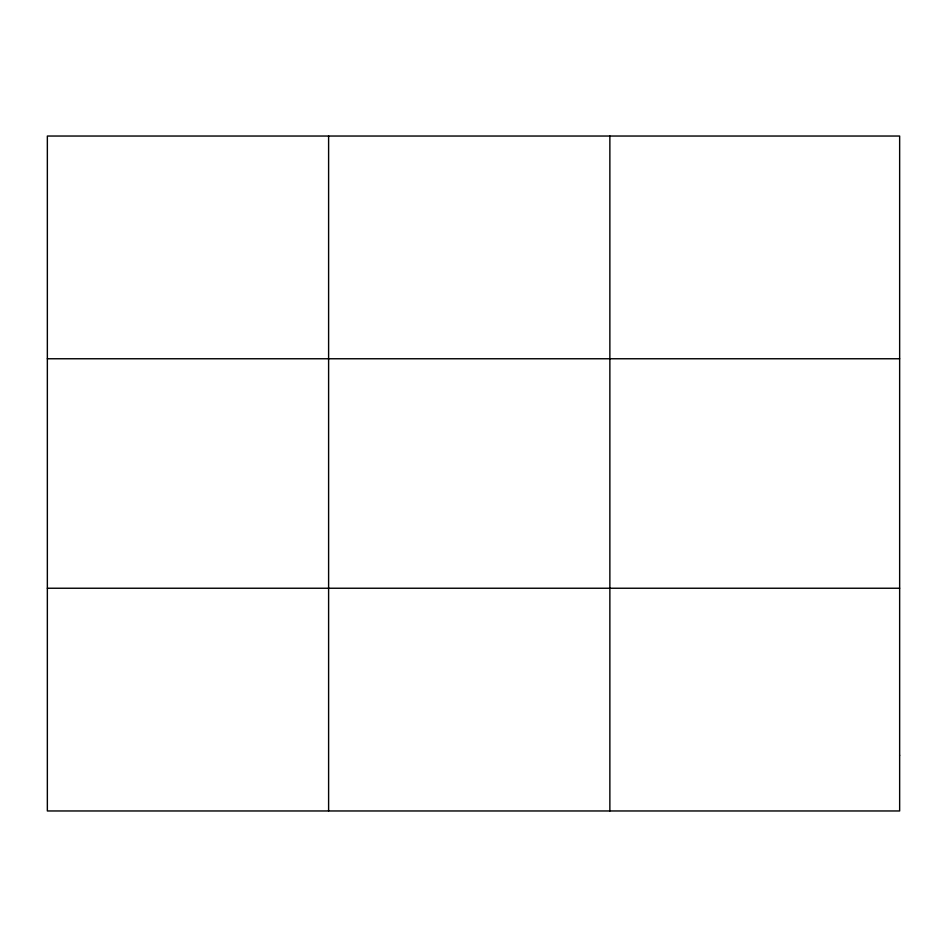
<?xml version="1.0" encoding="UTF-8"?>
<svg xmlns="http://www.w3.org/2000/svg" width="947" height="947" viewBox="0 0 947 947"><rect width="100%" height="100%" fill="white"/><g stroke="black" fill="none" stroke-linecap="round" stroke-linejoin="round"><path stroke-width="1.42" d="M328.609 136.037L328.609 810.963M609.868 136.037L609.868 810.963M47.35 358.759L899.65 358.759M47.35 588.241L899.65 588.241M899.65 755.28L899.65 810.963L47.35 810.963L47.35 136.037L899.65 136.037L899.65 755.28"/></g></svg>
